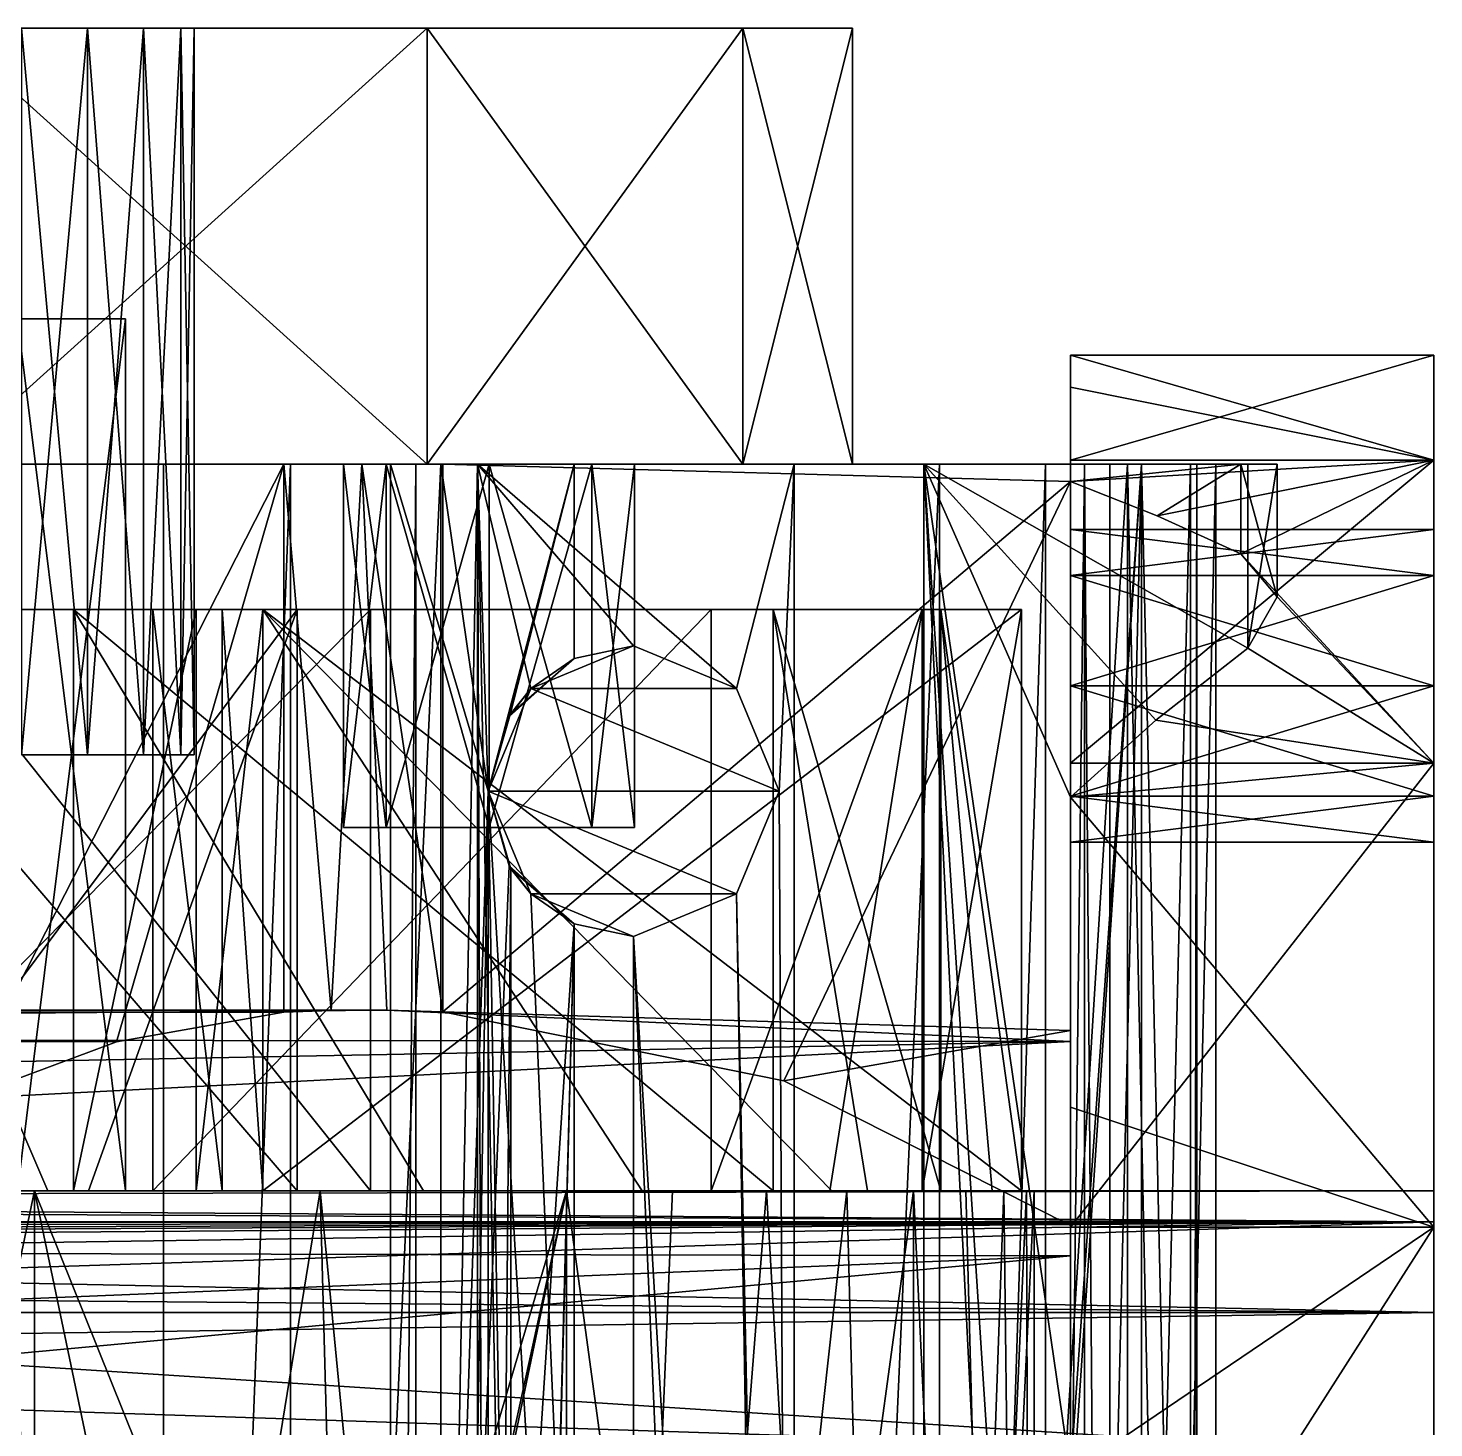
# Model space of a CAD drawing. Extents: x -33.3 to 33, y -1.5 to 54.
# Drawn here: x 13.66 to 33, y 31.74 to 51 of the extents above; entities that cross this region are included whole.
import ezdxf

# ---------------------------------------------------------------- set-up
doc = ezdxf.new("R2010")
doc.units = 0

msp = doc.modelspace()

# ---------------------------------------------------------------- linework, layer by layer
for points in [[(-19.150269, 51, 16.070335), (-12.5, 51, 21.650635), (19.150269, 51, 16.070335)], [(13.568954, 51, 14.200526), (-19.150269, 51, 16.070335), (19.150269, 51, 16.070335)], [(19.150269, 51, -16.070335), (12.5, 51, -21.650635), (-19.150269, 51, -16.070335)], [(-13.568954, 51, -14.200526), (19.150269, 51, -16.070335), (-19.150269, 51, -16.070335)], [(13.568954, 51, -14.200526), (19.150269, 51, -16.070335), (-13.568954, 51, -14.200526)], [(-12.5, 51, 21.650635), (12.5, 51, 21.650635), (19.150269, 51, 16.070335)], [(12.009876, 51, 5.783105), (23.492453, 51, 8.549452), (25, 51)], [(12.009876, 51, 5.783105), (25, 51), (13.330069, 51)], [(13.568954, 51, 9.453943), (23.492453, 51, 8.549452), (12.009876, 51, 5.783105)], [(12.009876, 51, -5.783105), (13.330069, 51), (23.492453, 51, -8.549452)], [(13.568954, 51, -9.453943), (12.009876, 51, -5.783105), (23.492453, 51, -8.549452)], [(19.150269, 51, -16.070335), (12.500684, 45, -21.650019), (12.5, 51, -21.650635)], [(12.5, 51, 21.650635), (12.500684, 45, 21.650019), (19.150482, 45, 16.070379)], [(12.5, 51, 21.650635), (19.150482, 45, 16.070379), (19.150269, 51, 16.070335)], [(19.150269, 51, -16.070335), (19.150482, 45, -16.070379), (12.500684, 45, -21.650019)], [(13.330069, 51), (25, 51), (23.492453, 51, -8.549452)], [(13.568954, 51, 9.453943), (14.477986, 51, 9.634615), (23.492453, 51, 8.549452)], [(14.477986, 51, 14.019855), (13.568954, 51, 14.200526), (19.150269, 51, 16.070335)], [(13.568954, 51, -14.200526), (14.477986, 51, -14.019855), (19.150269, 51, -16.070335)], [(14.477986, 51, -9.634615), (13.568954, 51, -9.453943), (23.492453, 51, -8.549452)], [(14.47613, 41, -14.020373), (14.477986, 51, -14.019855), (13.568954, 51, -14.200526)], [(14.47613, 41, -14.020373), (13.568954, 51, -14.200526), (13.568954, 41, -14.200893)], [(13.568954, 41, -9.453576), (13.568954, 51, -9.453943), (14.477986, 51, -9.634615)], [(13.568954, 41, -9.453576), (14.477986, 51, -9.634615), (14.47613, 41, -9.634096)], [(14.47613, 41, 9.634096), (14.477986, 51, 9.634615), (13.568954, 51, 9.453943)], [(14.47613, 41, 9.634096), (13.568954, 51, 9.453943), (13.568954, 41, 9.453576)], [(13.568954, 41, 14.200893), (13.568954, 51, 14.200526), (14.477986, 51, 14.019855)], [(13.568954, 41, 14.200893), (14.477986, 51, 14.019855), (14.47613, 41, 14.020373)], [(15.247005, 41, -13.505285), (14.477986, 51, -14.019855), (14.47613, 41, -14.020373)], [(14.47613, 41, -9.634096), (14.477986, 51, -9.634615), (15.246624, 51, -10.148336)], [(14.47613, 41, -9.634096), (15.246624, 51, -10.148336), (15.247005, 41, -10.149184)], [(15.247005, 41, 10.149184), (14.477986, 51, 9.634615), (14.47613, 41, 9.634096)], [(14.47613, 41, 14.020373), (14.477986, 51, 14.019855), (15.246624, 51, 13.506133)], [(14.47613, 41, 14.020373), (15.246624, 51, 13.506133), (15.247005, 41, 13.505285)], [(14.477986, 51, 14.019855), (19.150269, 51, 16.070335), (23.492453, 51, 8.549452)], [(14.477986, 51, 9.634615), (15.246624, 51, 10.148336), (23.492453, 51, 8.549452)], [(15.246624, 51, 13.506133), (14.477986, 51, 14.019855), (23.492453, 51, 8.549452)], [(14.477986, 51, -14.019855), (15.246624, 51, -13.506133), (19.150269, 51, -16.070335)], [(15.246624, 51, -10.148336), (14.477986, 51, -9.634615), (23.492453, 51, -8.549452)], [(15.247005, 41, -13.505285), (15.246624, 51, -13.506133), (14.477986, 51, -14.019855)], [(15.247005, 41, 10.149184), (15.246624, 51, 10.148336), (14.477986, 51, 9.634615)], [(15.246624, 51, 10.148336), (15.761839, 51, 10.919501), (23.492453, 51, 8.549452)], [(15.761839, 51, 12.734968), (15.246624, 51, 13.506133), (23.492453, 51, 8.549452)], [(15.246624, 51, -13.506133), (15.761839, 51, -12.734968), (19.150269, 51, -16.070335)], [(15.761839, 51, -10.919501), (15.246624, 51, -10.148336), (23.492453, 51, -8.549452)], [(15.762093, 41, -12.73441), (15.761839, 51, -12.734968), (15.246624, 51, -13.506133)], [(15.762093, 41, -12.73441), (15.246624, 51, -13.506133), (15.247005, 41, -13.505285)], [(15.247005, 41, -10.149184), (15.246624, 51, -10.148336), (15.761839, 51, -10.919501)], [(15.762093, 41, 10.920059), (15.761839, 51, 10.919501), (15.246624, 51, 10.148336)], [(15.762093, 41, 10.920059), (15.246624, 51, 10.148336), (15.247005, 41, 10.149184)], [(15.247005, 41, 13.505285), (15.246624, 51, 13.506133), (15.761839, 51, 12.734968)], [(15.247005, 41, -10.149184), (15.761839, 51, -10.919501), (15.762093, 41, -10.920059)], [(15.247005, 41, 13.505285), (15.761839, 51, 12.734968), (15.762093, 41, 12.73441)], [(15.761839, 51, 10.919501), (15.942613, 51, 11.827234), (23.492453, 51, 8.549452)], [(15.761839, 51, 12.734968), (23.492453, 51, 8.549452), (15.942613, 51, 11.827234)], [(15.761839, 51, -10.919501), (23.492453, 51, -8.549452), (19.150269, 51, -16.070335)], [(15.761839, 51, -12.734968), (15.942613, 51, -11.827234), (19.150269, 51, -16.070335)], [(15.761839, 51, -10.919501), (19.150269, 51, -16.070335), (15.942613, 51, -11.827234)], [(15.942613, 41, -11.827234), (15.942613, 51, -11.827234), (15.761839, 51, -12.734968)], [(15.762093, 41, -10.920059), (15.761839, 51, -10.919501), (15.942613, 51, -11.827234)], [(15.762093, 41, -12.73441), (15.942613, 41, -11.827234), (15.761839, 51, -12.734968)], [(15.942613, 41, 11.827234), (15.942613, 51, 11.827234), (15.761839, 51, 10.919501)], [(15.762093, 41, 12.73441), (15.761839, 51, 12.734968), (15.942613, 51, 11.827234)], [(15.762093, 41, 10.920059), (15.942613, 41, 11.827234), (15.761839, 51, 10.919501)], [(15.762093, 41, -10.920059), (15.942613, 51, -11.827234), (15.942613, 41, -11.827234)], [(15.762093, 41, 12.73441), (15.942613, 51, 11.827234), (15.942613, 41, 11.827234)], [(23.492453, 51, -8.549452), (19.150482, 45, -16.070379), (19.150269, 51, -16.070335)], [(19.150269, 51, 16.070335), (19.150482, 45, 16.070379), (23.492207, 45, 8.550109)], [(19.150269, 51, 16.070335), (23.492207, 45, 8.550109), (23.492453, 51, 8.549452)], [(23.492453, 51, -8.549452), (23.492207, 45, -8.550109), (19.150482, 45, -16.070379)], [(25, 51), (25, 45), (23.492207, 45, -8.550109)], [(23.492453, 51, 8.549452), (23.492207, 45, 8.550109), (25, 45)], [(23.492453, 51, -8.549452), (25, 51), (23.492207, 45, -8.550109)], [(23.492453, 51, 8.549452), (25, 45), (25, 51)], [(9.525663, 47, -5.500883), (13.51442, 47, -6.507587), (15, 47)], [(11, 47), (9.525663, 47, -5.500883), (15, 47)], [(11, 47), (15, 47), (13.51442, 47, 6.507587)], [(13.51442, 47, -6.507587), (13.51405, 35, -6.508541), (15, 35)], [(15, 47), (15, 35), (13.51405, 35, 6.508541)], [(15, 47), (13.51405, 35, 6.508541), (13.51442, 47, 6.507587)], [(13.51442, 47, -6.507587), (15, 35), (15, 47)], [(28, 45.053036, 41.377598), (28, 46.5, 33.170441), (28, 46.060459, 28.598482)], [(33, 45.053036, 24.963285), (28, 46.060459, 28.598482), (28, 46.5, 33.170441)], [(33, 46.5, 33.170441), (28, 46.5, 33.170441), (28, 45.053036, 41.377598)], [(33, 45.053036, 24.963285), (28, 46.5, 33.170441), (33, 46.5, 33.170441)], [(33, 45.053036, 41.377598), (33, 46.5, 33.170441), (28, 45.053036, 41.377598)], [(33, 43.469589, 31.649736), (33, 45.053036, 24.963285), (33, 46.5, 33.170441)], [(33, 44.099998, 33.170441), (33, 46.5, 33.170441), (33, 45.053036, 41.377598)], [(33, 43.469589, 31.649736), (33, 46.5, 33.170441), (33, 44.099998, 33.170441)], [(28, 45.053036, 41.377598), (28, 46.060459, 28.598482), (28, 44.760502, 24.199926)], [(33, 45.053036, 24.963285), (28, 44.760502, 24.199926), (28, 46.060459, 28.598482)], [(-33.298752, 45, 28.192495), (20, 45, 24.999691), (-20, 45, 24.999691)], [(-33.298752, 45, 28.192495), (-24.175133, 45, 27.709982), (20, 45, 24.999691)], [(-24.175133, 45, 27.709982), (-12.718772, 45, 27.170441), (20, 45, 24.999691)], [(-4.340035, 45, -24.620281), (20, 45, -24.999691), (-20, 45, -24.999691)], [(4.340035, 45, 24.620281), (-20, 45, 24.999691), (20, 45, 24.999691)], [(12.718772, 45, -27.170441), (-20, 45, -24.999691), (20, 45, -24.999691)], [(-12.718772, 45, 27.170441), (12.718772, 45, 27.170441), (20, 45, 24.999691)], [(20, 45, -24.999691), (-4.340035, 45, -24.620281), (4.340035, 45, -24.620281)], [(18.586428, 45, -24.414608), (4.340035, 45, -24.620281), (12.500684, 45, -21.650019)], [(18.586428, 45, -24.414608), (20, 45, -24.999691), (4.340035, 45, -24.620281)], [(18, 45, 23), (12.500684, 45, 21.650019), (4.340035, 45, 24.620281)], [(18.586428, 45, 24.414608), (18, 45, 23), (4.340035, 45, 24.620281)], [(20, 45, 24.999691), (18.586428, 45, 24.414608), (4.340035, 45, 24.620281)], [(18.586428, 45, -21.585392), (12.500684, 45, -21.650019), (19.150482, 45, -16.070379)], [(18, 45, -23), (18.586428, 45, -24.414608), (12.500684, 45, -21.650019)], [(18.586428, 45, -21.585392), (18, 45, -23), (12.500684, 45, -21.650019)], [(30.438911, 45, 19.857996), (19.150482, 45, 16.070379), (12.500684, 45, 21.650019)], [(18.586428, 45, 21.585392), (20, 45, 21.000309), (12.500684, 45, 21.650019)], [(30.438911, 45, 19.857996), (12.500684, 45, 21.650019), (20, 45, 21.000309)], [(18, 45, 23), (18.586428, 45, 21.585392), (12.500684, 45, 21.650019)], [(12.718772, 45, -27.170441), (15.520391, 0, -30.223331), (12.718772, 0, -27.170441)], [(15.520391, 45, -30.223331), (15.520391, 0, -30.223331), (12.718772, 45, -27.170441)], [(30.344917, 45, 22.04801), (20, 45, 24.999691), (12.718772, 45, 27.170441)], [(21.172041, 45, -30.465899), (12.718772, 45, -27.170441), (20, 45, -24.999691)], [(30.344917, 45, 22.04801), (12.718772, 45, 27.170441), (17.176922, 45, 32.028435)], [(12.718772, 36.247726, 27.170441), (17.176922, 45, 32.028435), (12.718772, 45, 27.170441)], [(14.875453, 37.048977, 29.52055), (17.176922, 45, 32.028435), (12.718772, 36.247726, 27.170441)], [(21.172041, 45, -30.465899), (15.520391, 45, -30.223331), (12.718772, 45, -27.170441)], [(14.875453, 37.048977, 29.52055), (17.176922, 37.456463, 32.028435), (17.176922, 45, 32.028435)], [(17.267021, 45, -31.3342), (17.267021, 0, -31.3342), (15.520391, 0, -30.223331)], [(17.267021, 45, -31.3342), (15.520391, 0, -30.223331), (15.520391, 45, -30.223331)], [(21.172041, 45, -30.465899), (17.267021, 45, -31.3342), (15.520391, 45, -30.223331)], [(19.366938, 45, 32.122429), (30.344917, 45, 22.04801), (17.176922, 45, 32.028435)], [(18.252478, 45, 32.528648), (19.366938, 45, 32.122429), (17.176922, 45, 32.028435)], [(17.828568, 37.482754, 32.450817), (18.252478, 45, 32.528648), (17.176922, 45, 32.028435)], [(17.828568, 37.482754, 32.450817), (17.176922, 45, 32.028435), (17.176922, 37.456463, 32.028435)], [(19.336653, 45, -31.423027), (19.336653, 0, -31.423027), (17.267021, 0, -31.3342)], [(19.336653, 45, -31.423027), (17.267021, 0, -31.3342), (17.267021, 45, -31.3342)], [(21.172041, 45, -30.465899), (19.336653, 45, -31.423027), (17.267021, 45, -31.3342)], [(18.594118, 37.485321, 32.505802), (18.252478, 45, 32.528648), (17.828568, 37.482754, 32.450817)], [(18.586107, 40, 21.586107), (18.586428, 45, 21.585392), (18, 45, 23)], [(18, 40, 23), (18, 45, 23), (18.586428, 45, 24.414608)], [(18.586107, 40, 21.586107), (18, 45, 23), (18, 40, 23)], [(18, 40, 23), (18.586428, 45, 24.414608), (18.586107, 40, 24.413893)], [(18.586107, 40, -24.413893), (18.586428, 45, -24.414608), (18, 45, -23)], [(18, 40, -23), (18, 45, -23), (18.586428, 45, -21.585392)], [(18.586107, 40, -24.413893), (18, 45, -23), (18, 40, -23)], [(18, 40, -23), (18.586428, 45, -21.585392), (18.586107, 40, -21.586107)], [(19.366938, 37.463345, 32.122429), (19.366938, 45, 32.122429), (18.252478, 45, 32.528648)], [(18.594118, 37.485321, 32.505802), (19.366938, 37.463345, 32.122429), (18.252478, 45, 32.528648)], [(20, 40, 21), (18.586428, 45, 21.585392), (18.586107, 40, 21.586107)], [(18.586107, 40, 24.413893), (18.586428, 45, 24.414608), (20, 45, 24.999691)], [(18.586107, 40, 24.413893), (20, 45, 24.999691), (20, 40, 25)], [(20, 40, -25), (18.586428, 45, -24.414608), (18.586107, 40, -24.413893)], [(18.586107, 40, -21.586107), (18.586428, 45, -21.585392), (20, 45, -21.000309)], [(18.586107, 40, -21.586107), (20, 45, -21.000309), (20, 40, -21)], [(20, 45, -21.000309), (18.586428, 45, -21.585392), (19.150482, 45, -16.070379)], [(20, 40, 21), (20, 45, 21.000309), (18.586428, 45, 21.585392)], [(20, 40, -25), (20, 45, -24.999691), (18.586428, 45, -24.414608)], [(18.994974, 45, -39.199463), (18.994974, 0, -39.199463), (18.643988, 0, -38.352108)], [(18.643988, 45, -32.785877), (18.643988, 0, -38.352108), (18.643988, 0, -32.785877)], [(18.643988, 45, -38.352108), (18.643988, 0, -38.352108), (18.643988, 45, -32.785877)], [(18.994974, 45, -39.199463), (18.643988, 0, -38.352108), (18.643988, 45, -38.352108)], [(19.99, 40.5, -31.55065), (18.643988, 45, -32.785877), (18.643988, 0, -32.785877)], [(28.19297, 45, -35.556911), (18.643988, 45, -32.785877), (21.172041, 45, -30.465899)], [(19.99, 40.5, -31.55065), (21.172041, 45, -30.465899), (18.643988, 45, -32.785877)], [(27.657938, 45, -37.55368), (18.643988, 45, -38.352108), (18.643988, 45, -32.785877)], [(28.19297, 45, -35.556911), (27.657938, 45, -37.55368), (18.643988, 45, -32.785877)], [(26.196203, 45, -39.015419), (18.994974, 45, -39.199463), (18.643988, 45, -38.352108)], [(27.657938, 45, -37.55368), (26.196203, 45, -39.015419), (18.643988, 45, -38.352108)], [(19.842331, 45, -39.550449), (19.842331, 0, -39.550449), (18.994974, 0, -39.199463)], [(19.842331, 45, -39.550449), (18.994974, 0, -39.199463), (18.994974, 45, -39.199463)], [(24.199434, 45, -39.550449), (19.842331, 45, -39.550449), (18.994974, 45, -39.199463)], [(26.196203, 45, -39.015419), (24.199434, 45, -39.550449), (18.994974, 45, -39.199463)], [(25.980762, 45, -15), (19.150482, 45, -16.070379), (23.492207, 45, -8.550109)], [(29.73951, 45, -19.888279), (20, 45, -21.000309), (19.150482, 45, -16.070379)], [(28.782379, 45, -18.052891), (29.73951, 45, -19.888279), (19.150482, 45, -16.070379)], [(25.980762, 45, -15), (28.782379, 45, -18.052891), (19.150482, 45, -16.070379)], [(25.980762, 45, 15), (23.492207, 45, 8.550109), (19.150482, 45, 16.070379)], [(30.438911, 45, 19.857996), (25.980762, 45, 15), (19.150482, 45, 16.070379)], [(19.99, 40.5, -31.217707), (19.336653, 0, -31.423027), (19.336653, 45, -31.423027)], [(19.99, 40.5, -31.217707), (19.336653, 45, -31.423027), (21.172041, 45, -30.465899)], [(28, 44.760502, 24.199926), (30.344917, 45, 22.04801), (19.366938, 45, 32.122429)], [(28, 44.760502, 24.199926), (19.366938, 45, 32.122429), (19.366938, 37.463345, 32.122429)], [(19.99, 4.5, -39.550449), (19.842331, 0, -39.550449), (19.842331, 45, -39.550449)], [(23.403574, 41.914608, -39.550449), (19.842331, 45, -39.550449), (24.199434, 45, -39.550449)], [(20.576427, 41.914608, -39.550449), (19.99, 40.5, -39.550449), (19.842331, 45, -39.550449)], [(20.576427, 5.914608, -39.550449), (19.842331, 45, -39.550449), (19.99, 40.5, -39.550449)], [(21.99, 42.499691, -39.550449), (20.576427, 41.914608, -39.550449), (19.842331, 45, -39.550449)], [(23.403574, 41.914608, -39.550449), (21.99, 42.499691, -39.550449), (19.842331, 45, -39.550449)], [(20.576427, 5.914608, -39.550449), (19.99, 4.5, -39.550449), (19.842331, 45, -39.550449)], [(20.291439, 41.555885, -31.078739), (19.99, 40.5, -31.217707), (21.172041, 45, -30.465899)], [(19.99, 40.5, -31.55065), (20.275215, 41.529026, -31.28891), (21.172041, 45, -30.465899)], [(30.845131, 45, 20.972454), (20, 45, 21.000309), (21.413572, 45, 21.585392)], [(21.413893, 40, 21.586107), (21.413572, 45, 21.585392), (20, 45, 21.000309)], [(30.845131, 45, 20.972454), (30.438911, 45, 19.857996), (20, 45, 21.000309)], [(21.413893, 40, 21.586107), (20, 45, 21.000309), (20, 40, 21)], [(30.344917, 45, 22.04801), (21.413572, 45, 24.414608), (20, 45, 24.999691)], [(20, 40, 25), (20, 45, 24.999691), (21.413572, 45, 24.414608)], [(20, 40, 25), (21.413572, 45, 24.414608), (21.413893, 40, 24.413893)], [(28.19297, 45, -35.556911), (20, 45, -24.999691), (21.413572, 45, -24.414608)], [(21.413893, 40, -24.413893), (21.413572, 45, -24.414608), (20, 45, -24.999691)], [(28.19297, 45, -35.556911), (21.172041, 45, -30.465899), (20, 45, -24.999691)], [(21.413893, 40, -24.413893), (20, 45, -24.999691), (20, 40, -25)], [(29.650682, 45, -21.957912), (21.413572, 45, -21.585392), (20, 45, -21.000309)], [(20, 40, -21), (20, 45, -21.000309), (21.413572, 45, -21.585392)], [(29.73951, 45, -19.888279), (29.650682, 45, -21.957912), (20, 45, -21.000309)], [(20, 40, -21), (21.413572, 45, -21.585392), (21.413893, 40, -21.586107)], [(20.275215, 41.529026, -31.28891), (21.172041, 42.325089, -30.465899), (21.172041, 45, -30.465899)], [(21.172041, 42.325089, -30.465899), (20.291439, 41.555885, -31.078739), (21.172041, 45, -30.465899)], [(30.344917, 45, 22.04801), (21.413572, 45, 21.585392), (22, 45, 23)], [(22, 40, 23), (22, 45, 23), (21.413572, 45, 21.585392)], [(30.344917, 45, 22.04801), (22, 45, 23), (21.413572, 45, 24.414608)], [(21.413893, 40, 24.413893), (21.413572, 45, 24.414608), (22, 45, 23)], [(30.344917, 45, 22.04801), (30.845131, 45, 20.972454), (21.413572, 45, 21.585392)], [(21.413893, 40, 21.586107), (22, 40, 23), (21.413572, 45, 21.585392)], [(28.19297, 45, -24.022837), (21.413572, 45, -24.414608), (22, 45, -23)], [(22, 40, -23), (22, 45, -23), (21.413572, 45, -24.414608)], [(29.650682, 45, -21.957912), (22, 45, -23), (21.413572, 45, -21.585392)], [(21.413893, 40, -21.586107), (21.413572, 45, -21.585392), (22, 45, -23)], [(28.19297, 45, -24.022837), (28.19297, 45, -35.556911), (21.413572, 45, -24.414608)], [(21.413893, 40, -24.413893), (22, 40, -23), (21.413572, 45, -24.414608)], [(21.413893, 40, 24.413893), (22, 45, 23), (22, 40, 23)], [(21.413893, 40, -21.586107), (22, 45, -23), (22, 40, -23)], [(28.539814, 45, -23.704542), (28.19297, 45, -24.022837), (22, 45, -23)], [(29.650682, 45, -21.957912), (28.539814, 45, -23.704542), (22, 45, -23)], [(23.403574, 41.914608, -39.550449), (24.199434, 45, -39.550449), (23.99, 40.5, -39.550449)], [(28.977903, 45, -7.76409), (23.492207, 45, -8.550109), (25, 45)], [(30, 45, 0.000273), (25, 45), (23.492207, 45, 8.550109)], [(28.977903, 45, -7.76409), (25.980762, 45, -15), (23.492207, 45, -8.550109)], [(28.977703, 45, 7.76484), (30, 45, 0.000273), (23.492207, 45, 8.550109)], [(25.980762, 45, 15), (28.977703, 45, 7.76484), (23.492207, 45, 8.550109)], [(23.99, 40.5, -39.550449), (24.199434, 45, -39.550449), (24.199434, 0, -39.550449)], [(26.196203, 45, -39.015419), (26.196203, 0, -39.015419), (24.199434, 0, -39.550449)], [(26.196203, 45, -39.015419), (24.199434, 0, -39.550449), (24.199434, 45, -39.550449)], [(30, 45, 0.000273), (28.977903, 45, -7.76409), (25, 45)], [(28, 13.884025, 10.770329), (25.980762, 45, 15), (25.980762, 0, 15)], [(28, 4.584758, 17.20034), (25.980762, 0, 15), (25.980762, 45, 15)], [(28.977903, 45, -7.76409), (28.977903, 0, -7.76409), (25.980762, 0, -15)], [(28.782379, 45, -18.052891), (25.980762, 0, -15), (28.782379, 0, -18.052891)], [(25.980762, 45, -15), (25.980762, 0, -15), (28.782379, 45, -18.052891)], [(28.977903, 45, -7.76409), (25.980762, 0, -15), (25.980762, 45, -15)], [(28, 31.115976, 10.770329), (28.977703, 45, 7.76484), (25.980762, 45, 15)], [(30.438911, 42.469448, 19.857996), (25.980762, 45, 15), (30.438911, 45, 19.857996)], [(28, 31.115976, 10.770329), (25.980762, 45, 15), (28, 13.884025, 10.770329)], [(29.172638, 41.477264, 18.478151), (25.980762, 45, 15), (30.438911, 42.469448, 19.857996)], [(28, 40.415241, 17.20034), (28, 4.584758, 17.20034), (25.980762, 45, 15)], [(29.172638, 41.477264, 18.478151), (28, 40.415241, 17.20034), (25.980762, 45, 15)], [(27.657938, 45, -37.55368), (27.657938, 0, -37.55368), (26.196203, 0, -39.015419)], [(27.657938, 45, -37.55368), (26.196203, 0, -39.015419), (26.196203, 45, -39.015419)], [(28.19297, 45, -35.556911), (28.19297, 0, -35.556911), (27.657938, 0, -37.55368)], [(28.19297, 45, -35.556911), (27.657938, 0, -37.55368), (27.657938, 45, -37.55368)], [(33, 45.053036, 24.963285), (29.194426, 44.286758, 23.103809), (28, 44.760502, 24.199926)], [(28, 44.099998, 33.170441), (28, 45.053036, 41.377598), (28, 44.760502, 24.199926)], [(28, 41.950001, 35.320107), (28, 40.886032, 48.595882), (28, 45.053036, 41.377598)], [(33, 45.053036, 41.377598), (28, 45.053036, 41.377598), (28, 40.886032, 48.595882)], [(28, 43.469589, 34.691143), (28, 45.053036, 41.377598), (28, 44.099998, 33.170441)], [(28, 43.469589, 34.691143), (28, 41.950001, 35.320107), (28, 45.053036, 41.377598)], [(33, 45.053036, 41.377598), (28, 40.886032, 48.595882), (33, 40.886032, 48.595882)], [(28, 31.115976, 10.770329), (28.504513, 25.460686, 9.353759), (28.977703, 45, 7.76484)], [(28, 44.760502, 24.199926), (29.194426, 44.286758, 23.103809), (30.344917, 45, 22.04801)], [(28.19297, 45, -24.022837), (28.539814, 0, -23.704542), (28.19297, 0, -24.022837)], [(28.539814, 45, -23.704542), (28.539814, 0, -23.704542), (28.19297, 45, -24.022837)], [(28.19297, 45, -35.556911), (28.19297, 0, -24.022837), (28.19297, 0, -35.556911)], [(28.19297, 45, -24.022837), (28.19297, 0, -24.022837), (28.19297, 45, -35.556911)], [(28.504513, 25.460686, 9.353759), (28.977703, 0, 7.76484), (28.977703, 45, 7.76484)], [(29.650682, 45, -21.957912), (29.650682, 0, -21.957912), (28.539814, 0, -23.704542)], [(29.650682, 45, -21.957912), (28.539814, 0, -23.704542), (28.539814, 45, -23.704542)], [(28.782379, 45, -18.052891), (28.782379, 0, -18.052891), (29.73951, 0, -19.888279)], [(28.782379, 45, -18.052891), (29.73951, 0, -19.888279), (29.73951, 45, -19.888279)], [(28.977703, 45, 7.76484), (28.977703, 0, 7.76484), (30, 0, 0.000273)], [(28.977703, 45, 7.76484), (30, 0, 0.000273), (30, 45, 0.000273)], [(30, 45, 0.000273), (30, 0, 0.000273), (28.977903, 0, -7.76409)], [(30, 45, 0.000273), (28.977903, 0, -7.76409), (28.977903, 45, -7.76409)], [(33, 45.053036, 24.963285), (30.344917, 43.767147, 22.04801), (29.194426, 44.286758, 23.103809)], [(29.194426, 44.286758, 23.103809), (30.344917, 43.767147, 22.04801), (30.344917, 45, 22.04801)], [(29.73951, 45, -19.888279), (29.73951, 0, -19.888279), (29.650682, 0, -21.957912)], [(29.73951, 45, -19.888279), (29.650682, 0, -21.957912), (29.650682, 45, -21.957912)], [(33, 40.886032, 17.744999), (30.344917, 43.767147, 22.04801), (33, 45.053036, 24.963285)], [(30.845058, 43.174492, 20.981699), (30.845131, 45, 20.972454), (30.344917, 45, 22.04801)], [(30.845058, 43.174492, 20.981699), (30.344917, 45, 22.04801), (30.344917, 43.767147, 22.04801)], [(30.438911, 42.469448, 19.857996), (30.438911, 45, 19.857996), (30.845131, 45, 20.972454)], [(30.845058, 43.174492, 20.981699), (30.438911, 42.469448, 19.857996), (30.845131, 45, 20.972454)], [(33, 25.736038, 21.096615), (33, 40.886032, 17.744999), (33, 45.053036, 24.963285)], [(33, 28.74902, 22.344868), (33, 25.736038, 21.096615), (33, 45.053036, 24.963285)], [(33, 31.339573, 24.332615), (33, 28.74902, 22.344868), (33, 45.053036, 24.963285)], [(33, 33.324615, 26.919437), (33, 31.339573, 24.332615), (33, 45.053036, 24.963285)], [(33, 43.469589, 31.649736), (33, 33.324615, 26.919437), (33, 45.053036, 24.963285)], [(33, 31.339573, 42.008266), (33, 45.053036, 41.377598), (33, 40.886032, 48.595882)], [(33, 33.324615, 39.421444), (33, 34.573898, 36.405079), (33, 45.053036, 41.377598)], [(33, 41.950001, 35.320107), (33, 45.053036, 41.377598), (33, 34.573898, 36.405079)], [(33, 31.339573, 42.008266), (33, 33.324615, 39.421444), (33, 45.053036, 41.377598)], [(33, 43.469589, 34.691143), (33, 44.099998, 33.170441), (33, 45.053036, 41.377598)], [(33, 41.950001, 35.320107), (33, 43.469589, 34.691143), (33, 45.053036, 41.377598)], [(24.057238, 36.512611, 27.818172), (28, 44.760502, 24.199926), (19.366938, 37.463345, 32.122429)], [(24.057238, 36.512611, 27.818172), (28, 34.522057, 24.199926), (28, 44.760502, 24.199926)], [(28, 43.469589, 31.649736), (28, 44.760502, 24.199926), (28, 34.522057, 24.199926)], [(28, 43.469589, 31.649736), (28, 44.099998, 33.170441), (28, 44.760502, 24.199926)], [(33, 44.099998, 33.170441), (28, 44.099998, 33.170441), (28, 43.469589, 31.649736)], [(33, 43.469589, 34.691143), (28, 43.469589, 34.691143), (28, 44.099998, 33.170441)], [(33, 43.469589, 34.691143), (28, 44.099998, 33.170441), (33, 44.099998, 33.170441)], [(33, 43.469589, 31.649736), (33, 44.099998, 33.170441), (28, 43.469589, 31.649736)], [(30.845058, 43.174492, 20.981699), (30.344917, 43.767147, 22.04801), (33, 40.886032, 17.744999)], [(28, 41.950001, 31.020773), (28, 43.469589, 31.649736), (28, 34.522057, 24.199926)], [(33, 43.469589, 31.649736), (28, 43.469589, 31.649736), (28, 41.950001, 31.020773)], [(33, 43.469589, 31.649736), (28, 41.950001, 31.020773), (33, 41.950001, 31.020773)], [(33, 41.950001, 35.320107), (28, 41.950001, 35.320107), (28, 43.469589, 34.691143)], [(33, 41.950001, 35.320107), (28, 43.469589, 34.691143), (33, 43.469589, 34.691143)], [(33, 43.469589, 31.649736), (33, 41.950001, 31.020773), (33, 33.324615, 26.919437)], [(30.845058, 43.174492, 20.981699), (33, 40.886032, 17.744999), (30.438911, 42.469448, 19.857996)], [(18.369709, 43, -20.361698), (18.369709, 35, -20.361698), (10.49474, 35, -13.428283)], [(18.369709, 43, -20.361698), (10.49474, 35, -13.428283), (10.49474, 43, -13.428283)], [(10.49474, 43, 13.428283), (10.49474, 35, 13.428283), (13.928207, 35, 17.328014)], [(10.49474, 43, 13.428283), (13.928207, 35, 17.328014), (17.361675, 35, 21.227745)], [(10.49474, 43, 13.428283), (17.361675, 35, 21.227745), (17.361675, 43, 21.227745)], [(11.97898, 43, -24.667896), (18.369709, 43, -20.361698), (10.49474, 43, -13.428283)], [(10.49474, 43, 13.428283), (17.361675, 43, 21.227745), (11.377846, 43, 24.951132)], [(17.361675, 43, 21.227745), (11.378078, 35, 24.951639), (11.377846, 43, 24.951132)], [(17.361675, 43, 21.227745), (14.490004, 35, 23.282713), (11.378078, 35, 24.951639)], [(11.97898, 43, -24.667896), (11.97933, 35, -24.668615), (18.369709, 35, -20.361698)], [(11.97898, 43, -24.667896), (18.369709, 35, -20.361698), (18.369709, 43, -20.361698)], [(14.282125, 43, -9.299421), (14.282125, 35, -9.299421), (19.09646, 35, -11.363852)], [(15.972521, 43, -5.943946), (15.972521, 35, -5.943946), (14.282125, 35, -9.299421)], [(15.972521, 43, -5.943946), (14.282125, 35, -9.299421), (14.282125, 43, -9.299421)], [(14.282125, 43, -9.299421), (19.09646, 35, -11.363852), (23.910797, 35, -13.428283)], [(14.282125, 43, -9.299421), (23.910797, 35, -13.428283), (23.910797, 43, -13.428283)], [(15.972521, 43, -5.943946), (14.282125, 43, -9.299421), (23.910797, 43, -13.428283)], [(17.361675, 43, 21.227745), (17.361675, 35, 21.227745), (14.490004, 35, 23.282713)], [(23.054359, 43, 14.850639), (23.054359, 35, 14.850639), (15.37312, 35, 7.357003)], [(15.37312, 43, 7.357003), (15.37312, 35, 7.357003), (16.327, 35, 4.887314)], [(23.054359, 43, 14.850639), (15.37312, 35, 7.357003), (15.37312, 43, 7.357003)], [(16.327, 43, 4.887314), (15.37312, 43, 7.357003), (16.327, 35, 4.887314)], [(16.327, 43, 4.887314), (23.054359, 43, 14.850639), (15.37312, 43, 7.357003)], [(16.886967, 43, -2.299712), (16.886967, 35, -2.299712), (15.972521, 35, -5.943946)], [(15.972521, 43, -5.943946), (16.886967, 43, -2.299712), (15.972521, 35, -5.943946)], [(15.972521, 43, -5.943946), (23.910797, 43, -13.428283), (16.886967, 43, -2.299712)], [(16.327, 43, 4.887314), (16.327, 35, 4.887314), (16.886967, 35, 2.299712)], [(16.327, 43, 4.887314), (16.886967, 35, 2.299712), (16.886967, 43, 2.299712)], [(16.327, 43, 4.887314), (16.886967, 43, 2.299712), (23.054359, 43, 14.850639)], [(16.886967, 43, 2.299712), (16.886967, 35, 2.299712), (22.106905, 35, 2.299712)], [(16.886967, 43, 2.299712), (22.106905, 35, 2.299712), (24.716873, 35, 2.299712)], [(16.886967, 43, 2.299712), (24.716873, 35, 2.299712), (27.326841, 35, 2.299712)], [(16.886967, 43, 2.299712), (27.326841, 35, 2.299712), (27.326841, 43, 2.299712)], [(27.326841, 43, -2.299712), (27.326841, 35, -2.299712), (16.886967, 35, -2.299712)], [(27.326841, 43, -2.299712), (16.886967, 35, -2.299712), (16.886967, 43, -2.299712)], [(16.886967, 43, 2.299712), (27.326841, 43, 2.299712), (23.054359, 43, 14.850639)], [(26.21587, 43, -8.047269), (27.326841, 43, -2.299712), (16.886967, 43, -2.299712)], [(23.910797, 43, -13.428283), (26.21587, 43, -8.047269), (16.886967, 43, -2.299712)], [(25.960079, 43, 8.837115), (24.691181, 35, 11.932752), (23.054359, 35, 14.850639)], [(25.960079, 43, 8.837115), (23.054359, 35, 14.850639), (23.054359, 43, 14.850639)], [(27.326841, 43, 2.299712), (25.960079, 43, 8.837115), (23.054359, 43, 14.850639)], [(23.910797, 43, -13.428283), (23.910797, 35, -13.428283), (25.208597, 35, -10.796621)], [(23.910797, 43, -13.428283), (25.208597, 35, -10.796621), (26.21587, 35, -8.047269)], [(23.910797, 43, -13.428283), (26.21587, 35, -8.047269), (26.21587, 43, -8.047269)], [(25.960079, 43, 8.837115), (25.960505, 35, 8.83726), (24.691181, 35, 11.932752)], [(27.326841, 43, 2.299712), (25.960505, 35, 8.83726), (25.960079, 43, 8.837115)], [(27.326841, 43, 2.299712), (27.326841, 35, 2.299712), (25.960505, 35, 8.83726)], [(26.21587, 43, -8.047269), (26.21587, 35, -8.047269), (26.924618, 35, -5.206281)], [(26.21587, 43, -8.047269), (26.924618, 35, -5.206281), (27.326841, 35, -2.299712)], [(26.21587, 43, -8.047269), (27.326841, 35, -2.299712), (27.326841, 43, -2.299712)], [(20.576107, 41.913895, -29.550449), (21.172041, 42.325089, -30.465899), (21.99, 42.5, -29.550449)], [(20.576107, 41.913895, -29.550449), (21.99, 42.5, -29.550449), (23.403893, 41.913895, -29.550449)], [(21.99, 42.499691, -39.550449), (21.172041, 42.325089, -30.465899), (20.576427, 41.914608, -39.550449)], [(21.99, 42.5, -29.550449), (21.172041, 42.325089, -30.465899), (21.99, 42.499691, -39.550449)], [(21.99, 42.5, -29.550449), (21.99, 42.499691, -39.550449), (23.403574, 41.914608, -39.550449)], [(21.99, 42.5, -29.550449), (23.403574, 41.914608, -39.550449), (23.403893, 41.913895, -29.550449)], [(33, 40.886032, 17.744999), (29.172638, 41.477264, 18.478151), (30.438911, 42.469448, 19.857996)], [(20.275215, 41.529026, -31.28891), (20.576427, 41.914608, -39.550449), (21.172041, 42.325089, -30.465899)], [(20.576107, 41.913895, -29.550449), (20.291439, 41.555885, -31.078739), (21.172041, 42.325089, -30.465899)], [(19.99, 40.5, -31.55065), (19.99, 40.5, -39.550449), (20.576427, 41.914608, -39.550449)], [(19.99, 40.5, -31.55065), (20.576427, 41.914608, -39.550449), (20.275215, 41.529026, -31.28891)], [(19.99, 40.5, -29.550449), (20.291439, 41.555885, -31.078739), (20.576107, 41.913895, -29.550449)], [(19.99, 40.5, -29.550449), (20.576107, 41.913895, -29.550449), (23.99, 40.5, -29.550449)], [(20.576107, 41.913895, -29.550449), (23.403893, 41.913895, -29.550449), (23.99, 40.5, -29.550449)], [(23.403893, 41.913895, -29.550449), (23.403574, 41.914608, -39.550449), (23.99, 40.5, -39.550449)], [(23.403893, 41.913895, -29.550449), (23.99, 40.5, -39.550449), (23.99, 40.5, -29.550449)], [(28, 40.430408, 31.649736), (28, 41.950001, 31.020773), (28, 34.522057, 24.199926)], [(28, 41.950001, 35.320107), (28, 40.430408, 34.691143), (28, 40.886032, 48.595882)], [(33, 41.950001, 31.020773), (28, 41.950001, 31.020773), (28, 40.430408, 31.649736)], [(33, 41.950001, 31.020773), (28, 40.430408, 31.649736), (33, 40.430408, 31.649736)], [(33, 40.430408, 34.691143), (28, 40.430408, 34.691143), (28, 41.950001, 35.320107)], [(33, 40.430408, 34.691143), (28, 41.950001, 35.320107), (33, 41.950001, 35.320107)], [(33, 41.950001, 35.320107), (33, 34.573898, 36.405079), (33, 35, 33.170441)], [(33, 40.430408, 34.691143), (33, 41.950001, 35.320107), (33, 35, 33.170441)], [(33, 41.950001, 31.020773), (33, 34.573898, 29.935802), (33, 33.324615, 26.919437)], [(33, 41.950001, 31.020773), (33, 40.430408, 31.649736), (33, 34.573898, 29.935802)], [(19.99, 40.5, -29.550449), (19.99, 40.5, -31.217707), (20.291439, 41.555885, -31.078739)], [(33, 40.886032, 17.744999), (28, 40.415241, 17.20034), (29.172638, 41.477264, 18.478151)], [(13.568954, 41, -14.200893), (13.568954, 41, -9.453576), (14.47613, 41, -9.634096)], [(14.47613, 41, -14.020373), (13.568954, 41, -14.200893), (14.47613, 41, -9.634096)], [(13.568954, 41, 9.453576), (13.568954, 41, 14.200893), (14.47613, 41, 14.020373)], [(14.47613, 41, 9.634096), (13.568954, 41, 9.453576), (14.47613, 41, 14.020373)], [(14.47613, 41, -14.020373), (14.47613, 41, -9.634096), (15.247005, 41, -10.149184)], [(15.247005, 41, -13.505285), (14.47613, 41, -14.020373), (15.247005, 41, -10.149184)], [(14.47613, 41, 9.634096), (14.47613, 41, 14.020373), (15.247005, 41, 13.505285)], [(15.247005, 41, 10.149184), (14.47613, 41, 9.634096), (15.247005, 41, 13.505285)], [(15.247005, 41, -13.505285), (15.247005, 41, -10.149184), (15.762093, 41, -10.920059)], [(15.762093, 41, -12.73441), (15.247005, 41, -13.505285), (15.762093, 41, -10.920059)], [(15.247005, 41, 10.149184), (15.247005, 41, 13.505285), (15.762093, 41, 12.73441)], [(15.762093, 41, 10.920059), (15.247005, 41, 10.149184), (15.762093, 41, 12.73441)], [(15.762093, 41, -12.73441), (15.762093, 41, -10.920059), (15.942613, 41, -11.827234)], [(15.762093, 41, 10.920059), (15.762093, 41, 12.73441), (15.942613, 41, 11.827234)], [(33, 34.500996, 12.386789), (28, 40.415241, 17.20034), (33, 40.886032, 17.744999)], [(28, 40.886032, 48.595882), (28, 37.20459, 30.209909), (28, 37.056812, 36.78973)], [(28, 39.799999, 33.170441), (28, 37.20459, 30.209909), (28, 40.886032, 48.595882)], [(28, 34.500996, 53.95409), (28, 40.886032, 48.595882), (28, 37.056812, 36.78973)], [(33, 40.886032, 48.595882), (28, 40.886032, 48.595882), (28, 34.500996, 53.95409)], [(28, 40.430408, 34.691143), (28, 39.799999, 33.170441), (28, 40.886032, 48.595882)], [(33, 40.886032, 48.595882), (28, 34.500996, 53.95409), (33, 34.500996, 53.95409)], [(33, 10.499003, 12.386789), (33, 34.500996, 12.386789), (33, 40.886032, 17.744999)], [(33, 4.113969, 17.744999), (33, 10.499003, 12.386789), (33, 40.886032, 17.744999)], [(33, 25.736038, 21.096615), (33, 4.113969, 17.744999), (33, 40.886032, 17.744999)], [(33, 19.263962, 45.244267), (33, 40.886032, 48.595882), (33, 4.113969, 48.595882)], [(33, 22.5, 50.470772), (33, 4.113969, 48.595882), (33, 40.886032, 48.595882)], [(33, 22.5, 50.470772), (33, 40.886032, 48.595882), (33, 34.500996, 53.95409)], [(33, 28.74902, 43.996014), (33, 31.339573, 42.008266), (33, 40.886032, 48.595882)], [(33, 25.736038, 45.244267), (33, 28.74902, 43.996014), (33, 40.886032, 48.595882)], [(33, 22.5, 45.670101), (33, 25.736038, 45.244267), (33, 40.886032, 48.595882)], [(33, 19.263962, 45.244267), (33, 22.5, 45.670101), (33, 40.886032, 48.595882)], [(20.275284, 39.470852, -31.288845), (19.99, 40.5, -31.55065), (18.643988, 0, -32.785877)], [(19.99, 40.5, -31.217707), (19.99, 4.5, -31.217707), (19.336653, 0, -31.423027)], [(19.99, 40.5, -31.217707), (20.298925, 39.432167, -31.074894), (19.99, 4.5, -31.217707)], [(20.576107, 39.086105, -29.550449), (20.298925, 39.432167, -31.074894), (19.99, 40.5, -31.217707)], [(20.576107, 39.086105, -29.550449), (19.99, 40.5, -31.217707), (19.99, 40.5, -29.550449)], [(21.99, 6.49969, -39.550449), (19.99, 40.5, -39.550449), (20.576427, 39.085392, -39.550449)], [(20.275284, 39.470852, -31.288845), (20.576427, 39.085392, -39.550449), (19.99, 40.5, -39.550449)], [(21.99, 6.49969, -39.550449), (20.576427, 5.914608, -39.550449), (19.99, 40.5, -39.550449)], [(20.275284, 39.470852, -31.288845), (19.99, 40.5, -39.550449), (19.99, 40.5, -31.55065)], [(23.403893, 39.086105, -29.550449), (19.99, 40.5, -29.550449), (23.99, 40.5, -29.550449)], [(23.403893, 39.086105, -29.550449), (20.576107, 39.086105, -29.550449), (19.99, 40.5, -29.550449)], [(23.403574, 39.085392, -39.550449), (23.99, 40.5, -39.550449), (24.199434, 0, -39.550449)], [(23.99, 40.5, -29.550449), (23.99, 40.5, -39.550449), (23.403574, 39.085392, -39.550449)], [(23.403893, 39.086105, -29.550449), (23.99, 40.5, -29.550449), (23.403574, 39.085392, -39.550449)], [(28, 39.799999, 33.170441), (28, 40.430408, 31.649736), (28, 34.522057, 24.199926)], [(33, 40.430408, 31.649736), (28, 40.430408, 31.649736), (28, 39.799999, 33.170441)], [(33, 39.799999, 33.170441), (28, 39.799999, 33.170441), (28, 40.430408, 34.691143)], [(33, 40.430408, 31.649736), (28, 39.799999, 33.170441), (33, 39.799999, 33.170441)], [(33, 39.799999, 33.170441), (28, 40.430408, 34.691143), (33, 40.430408, 34.691143)], [(33, 39.799999, 33.170441), (33, 40.430408, 34.691143), (33, 35, 33.170441)], [(33, 40.430408, 31.649736), (33, 39.799999, 33.170441), (33, 34.573898, 29.935802)], [(28, 40.415241, 17.20034), (28, 31.115976, 10.770329), (28, 13.884025, 10.770329)], [(28, 8.850509, 13.430269), (28, 40.415241, 17.20034), (28, 13.884025, 10.770329)], [(28, 36.14949, 13.430269), (28, 31.115976, 10.770329), (28, 40.415241, 17.20034)], [(28, 8.850509, 13.430269), (28, 4.584758, 17.20034), (28, 40.415241, 17.20034)], [(33, 34.500996, 12.386789), (28, 36.14949, 13.430269), (28, 40.415241, 17.20034)], [(18, 40, 23), (18.586107, 40, 24.413893), (22, 40, 23)], [(21.413893, 40, 21.586107), (18, 40, 23), (22, 40, 23)], [(21.413893, 40, 21.586107), (18.586107, 40, 21.586107), (18, 40, 23)], [(18, 40, -23), (18.586107, 40, -21.586107), (22, 40, -23)], [(21.413893, 40, -24.413893), (18, 40, -23), (22, 40, -23)], [(21.413893, 40, -24.413893), (18.586107, 40, -24.413893), (18, 40, -23)], [(18.586107, 40, 24.413893), (21.413893, 40, 24.413893), (22, 40, 23)], [(18.586107, 40, 24.413893), (20, 40, 25), (21.413893, 40, 24.413893)], [(21.413893, 40, 21.586107), (20, 40, 21), (18.586107, 40, 21.586107)], [(18.586107, 40, -21.586107), (21.413893, 40, -21.586107), (22, 40, -23)], [(18.586107, 40, -21.586107), (20, 40, -21), (21.413893, 40, -21.586107)], [(21.413893, 40, -24.413893), (20, 40, -25), (18.586107, 40, -24.413893)], [(28, 39.799999, 33.170441), (28, 34.522057, 24.199926), (28, 37.20459, 30.209909)], [(33, 39.799999, 33.170441), (33, 35, 33.170441), (33, 34.573898, 29.935802)], [(20.275284, 39.470852, -31.288845), (18.643988, 0, -32.785877), (21.172041, 38.674911, -30.465899)], [(20.275284, 39.470852, -31.288845), (21.172041, 38.674911, -30.465899), (20.576427, 39.085392, -39.550449)], [(20.298925, 39.432167, -31.074894), (20.298916, 5.567819, -31.074898), (19.99, 4.5, -31.217707)], [(20.298925, 39.432167, -31.074894), (21.172041, 38.674911, -30.465899), (20.298916, 5.567819, -31.074898)], [(20.576107, 39.086105, -29.550449), (21.172041, 38.674911, -30.465899), (20.298925, 39.432167, -31.074894)], [(21.99, 38.5, -29.550449), (21.172041, 38.674911, -30.465899), (20.576107, 39.086105, -29.550449)], [(23.403893, 39.086105, -29.550449), (21.99, 38.5, -29.550449), (20.576107, 39.086105, -29.550449)], [(21.99, 38.5, -29.550449), (20.576427, 39.085392, -39.550449), (21.172041, 38.674911, -30.465899)], [(21.99, 6.49969, -39.550449), (20.576427, 39.085392, -39.550449), (21.99, 38.500309, -39.550449)], [(21.99, 38.5, -29.550449), (21.99, 38.500309, -39.550449), (20.576427, 39.085392, -39.550449)], [(23.403893, 39.086105, -29.550449), (23.403574, 39.085392, -39.550449), (21.99, 38.500309, -39.550449)], [(23.403893, 39.086105, -29.550449), (21.99, 38.500309, -39.550449), (21.99, 38.5, -29.550449)], [(23.99, 4.5, -39.550449), (21.99, 38.500309, -39.550449), (23.403574, 39.085392, -39.550449)], [(23.99, 4.5, -39.550449), (23.403574, 39.085392, -39.550449), (24.199434, 0, -39.550449)], [(20.275284, 5.529147, -31.288845), (21.172041, 38.674911, -30.465899), (18.643988, 0, -32.785877)], [(20.275284, 5.529147, -31.288845), (21.172041, 6.325087, -30.465899), (21.172041, 38.674911, -30.465899)], [(21.172041, 38.674911, -30.465899), (21.172041, 6.325087, -30.465899), (20.298916, 5.567819, -31.074898)], [(23.403574, 5.914608, -39.550449), (21.99, 38.500309, -39.550449), (23.99, 4.5, -39.550449)], [(23.403574, 5.914608, -39.550449), (21.99, 6.49969, -39.550449), (21.99, 38.500309, -39.550449)], [(-27.000074, 37.499989, 33.189766), (18.594118, 37.485321, 32.505802), (-18.680254, 37.484482, 32.48772)], [(-27.000074, 37.499989, 33.189766), (-27.000042, 37.120213, 36.524452), (18.594118, 37.485321, 32.505802)], [(-27.000042, 37.120213, 36.524452), (28, 37.056812, 36.78973), (18.594118, 37.485321, 32.505802)], [(18.594118, 37.485321, 32.505802), (17.828568, 37.482754, 32.450817), (-18.680254, 37.484482, 32.48772)], [(17.828568, 37.482754, 32.450817), (-17.911617, 37.483971, 32.475952), (-18.680254, 37.484482, 32.48772)], [(-17.911617, 37.483971, 32.475952), (17.176922, 37.456463, 32.028435), (-17.176922, 37.456463, 32.028435)], [(17.828568, 37.482754, 32.450817), (17.176922, 37.456463, 32.028435), (-17.911617, 37.483971, 32.475952)], [(-17.176922, 37.456463, 32.028435), (14.875453, 37.048977, 29.52055), (4.56595, 37.080864, 29.649307)], [(-17.176922, 37.456463, 32.028435), (17.176922, 37.456463, 32.028435), (14.875453, 37.048977, 29.52055)], [(28, 37.20459, 30.209909), (19.366938, 37.463345, 32.122429), (18.594118, 37.485321, 32.505802)], [(28, 37.056812, 36.78973), (28, 37.20459, 30.209909), (18.594118, 37.485321, 32.505802)], [(28, 37.20459, 30.209909), (24.057238, 36.512611, 27.818172), (19.366938, 37.463345, 32.122429)], [(28, 37.20459, 30.209909), (28, 34.522057, 24.199926), (24.057238, 36.512611, 27.818172)], [(-27.000042, 37.120213, 36.524452), (-27.000008, 36.008472, 39.691269), (28, 37.056812, 36.78973)], [(-27.000008, 36.008472, 39.691269), (-26.999973, 34.220421, 42.531624), (28, 37.056812, 36.78973)], [(-26.999973, 34.220421, 42.531624), (28, 34.105961, 42.672619), (28, 37.056812, 36.78973)], [(14.875453, 37.048977, 29.52055), (12.718772, 36.247726, 27.170441), (4.56595, 37.080864, 29.649307)], [(28, 34.500996, 53.95409), (28, 37.056812, 36.78973), (28, 34.105961, 42.672619)], [(33, 34.500996, 12.386789), (28, 31.115976, 10.770329), (28, 36.14949, 13.430269)], [(-27, 35, 33.170441), (33, 35, 33.170441), (33, 34.573898, 36.405079)], [(-27, 34.886845, 31.492329), (33, 34.573898, 29.935802), (33, 35, 33.170441)], [(-27, 34.886845, 31.492329), (33, 35, 33.170441), (-27, 35, 33.170441)], [(-27, 35, 33.170441), (33, 34.573898, 36.405079), (-27, 34.574043, 36.404457)], [(-27, 34.552063, 29.854156), (33, 34.573898, 29.935802), (-27, 34.886845, 31.492329)], [(4.77397, 35, -27.08239), (4.776402, 0, -27.081764), (13.75, 0, -23.815699)], [(4.77397, 35, -27.08239), (13.75, 0, -23.815699), (9.403885, 35, -25.841955)], [(14.282125, 35, -9.299421), (13.51405, 35, -6.508541), (9.353208, 35, -11.726686)], [(19.09646, 35, -11.363852), (9.353208, 35, -11.726686), (10.49474, 35, -13.428283)], [(19.09646, 35, -11.363852), (14.282125, 35, -9.299421), (9.353208, 35, -11.726686)], [(15.37312, 35, 7.357003), (9.353208, 35, 11.726686), (13.51405, 35, 6.508541)], [(23.054359, 35, 14.850639), (10.49474, 35, 13.428283), (9.353208, 35, 11.726686)], [(15.37312, 35, 7.357003), (23.054359, 35, 14.850639), (9.353208, 35, 11.726686)], [(9.403885, 35, -25.841955), (13.75, 0, -23.815699), (11.623471, 35, -24.922573)], [(13.928207, 35, 17.328014), (10.49474, 35, 13.428283), (22.525848, 35, 15.774435)], [(23.054359, 35, 14.850639), (22.525848, 35, 15.774435), (10.49474, 35, 13.428283)], [(23.910797, 35, -13.428283), (10.49474, 35, -13.428283), (18.369709, 35, -20.361698)], [(23.910797, 35, -13.428283), (19.09646, 35, -11.363852), (10.49474, 35, -13.428283)], [(11.378078, 35, 24.951639), (14.490004, 35, 23.282713), (11.623471, 35, 24.922573)], [(11.623471, 35, -24.922573), (13.75, 0, -23.815699), (13.748703, 35, -23.81609)], [(13.748703, 35, 23.81609), (12.961136, 31.26018, 24.253645), (11.623471, 35, 24.922573)], [(14.490004, 35, 23.282713), (13.748703, 35, 23.81609), (11.623471, 35, 24.922573)], [(11.97933, 35, -24.668615), (11.623471, 35, -24.922573), (13.748703, 35, -23.81609)], [(11.97933, 35, -24.668615), (13.748703, 35, -23.81609), (17.676039, 35, -21.066244)], [(18.369709, 35, -20.361698), (11.97933, 35, -24.668615), (17.676039, 35, -21.066244)], [(13.748703, 35, 23.81609), (16.545494, 28.041313, 21.965805), (12.961136, 31.26018, 24.253645)], [(16.886967, 35, -2.299712), (15, 35), (13.51405, 35, -6.508541)], [(15.972521, 35, -5.943946), (13.51405, 35, -6.508541), (14.282125, 35, -9.299421)], [(15.972521, 35, -5.943946), (16.886967, 35, -2.299712), (13.51405, 35, -6.508541)], [(16.327, 35, 4.887314), (13.51405, 35, 6.508541), (15, 35)], [(16.327, 35, 4.887314), (15.37312, 35, 7.357003), (13.51405, 35, 6.508541)], [(13.748703, 35, -23.81609), (13.75, 0, -23.815699), (21.065294, 0, -17.677368)], [(13.748703, 35, -23.81609), (21.065294, 0, -17.677368), (17.676039, 35, -21.066244)], [(17.676039, 35, 21.066244), (16.545494, 28.041313, 21.965805), (13.748703, 35, 23.81609)], [(17.361675, 35, 21.227745), (17.676039, 35, 21.066244), (13.748703, 35, 23.81609)], [(14.490004, 35, 23.282713), (17.361675, 35, 21.227745), (13.748703, 35, 23.81609)], [(21.066244, 35, 17.676039), (21.065294, 0, 17.677368), (13.75, 0, 23.815699)], [(21.066244, 35, 17.676039), (13.75, 0, 23.815699), (18.064062, 21.231932, 20.734926)], [(13.928207, 35, 17.328014), (21.066244, 35, 17.676039), (17.676039, 35, 21.066244)], [(17.361675, 35, 21.227745), (13.928207, 35, 17.328014), (17.676039, 35, 21.066244)], [(13.928207, 35, 17.328014), (22.525848, 35, 15.774435), (21.066244, 35, 17.676039)], [(27.326841, 35, 2.299712), (15, 35), (27.5, 35)], [(16.886967, 35, -2.299712), (27.5, 35), (15, 35)], [(22.106905, 35, 2.299712), (16.886967, 35, 2.299712), (15, 35)], [(16.327, 35, 4.887314), (15, 35), (16.886967, 35, 2.299712)], [(24.716873, 35, 2.299712), (22.106905, 35, 2.299712), (15, 35)], [(27.326841, 35, 2.299712), (24.716873, 35, 2.299712), (15, 35)], [(17.676039, 35, 21.066244), (17.959654, 24.472614, 20.82707), (16.545494, 28.041313, 21.965805)], [(16.886967, 35, -2.299712), (27.326841, 35, -2.299712), (27.5, 35)], [(17.676039, 35, -21.066244), (21.065294, 0, -17.677368), (21.066244, 35, -17.676039)], [(21.066244, 35, 17.676039), (17.959654, 24.472614, 20.82707), (17.676039, 35, 21.066244)], [(18.369709, 35, -20.361698), (17.676039, 35, -21.066244), (21.066244, 35, -17.676039)], [(21.066244, 35, 17.676039), (18.064062, 21.231932, 20.734926), (17.959654, 24.472614, 20.82707)], [(18.369709, 35, -20.361698), (21.066244, 35, -17.676039), (23.81609, 35, -13.748703)], [(23.910797, 35, -13.428283), (18.369709, 35, -20.361698), (23.81609, 35, -13.748703)], [(21.066244, 35, -17.676039), (21.065294, 0, -17.677368), (25.841698, 0, -9.404397)], [(25.841955, 35, 9.403885), (25.841698, 0, 9.404397), (21.065294, 0, 17.677368)], [(22.525848, 35, 15.774435), (21.065294, 0, 17.677368), (21.066244, 35, 17.676039)], [(23.81609, 35, 13.748703), (21.065294, 0, 17.677368), (22.525848, 35, 15.774435)], [(24.922573, 35, 11.623471), (21.065294, 0, 17.677368), (23.81609, 35, 13.748703)], [(25.841955, 35, 9.403885), (21.065294, 0, 17.677368), (24.922573, 35, 11.623471)], [(21.066244, 35, -17.676039), (25.841698, 0, -9.404397), (23.81609, 35, -13.748703)], [(23.054359, 35, 14.850639), (23.81609, 35, 13.748703), (22.525848, 35, 15.774435)], [(23.054359, 35, 14.850639), (24.691181, 35, 11.932752), (23.81609, 35, 13.748703)], [(23.81609, 35, -13.748703), (25.841698, 0, -9.404397), (24.922573, 35, -11.623471)], [(24.691181, 35, 11.932752), (24.922573, 35, 11.623471), (23.81609, 35, 13.748703)], [(23.910797, 35, -13.428283), (23.81609, 35, -13.748703), (24.922573, 35, -11.623471)], [(25.208597, 35, -10.796621), (23.910797, 35, -13.428283), (24.922573, 35, -11.623471)], [(24.691181, 35, 11.932752), (25.960505, 35, 8.83726), (24.922573, 35, 11.623471)], [(24.922573, 35, -11.623471), (25.841698, 0, -9.404397), (25.841955, 35, -9.403885)], [(25.960505, 35, 8.83726), (25.841955, 35, 9.403885), (24.922573, 35, 11.623471)], [(25.208597, 35, -10.796621), (24.922573, 35, -11.623471), (25.841955, 35, -9.403885)], [(26.21587, 35, -8.047269), (25.208597, 35, -10.796621), (25.841955, 35, -9.403885)], [(25.841955, 35, -9.403885), (25.841698, 0, -9.404397), (27.5, 0)], [(27.5, 35), (27.5, 0), (25.841698, 0, 9.404397)], [(27.08239, 35, 4.77397), (25.841698, 0, 9.404397), (25.841955, 35, 9.403885)], [(27.394474, 35, 2.403049), (25.841698, 0, 9.404397), (27.08239, 35, 4.77397)], [(27.5, 35), (25.841698, 0, 9.404397), (27.394474, 35, 2.403049)], [(25.841955, 35, -9.403885), (27.5, 0), (26.562321, 35, -7.118717)], [(25.960505, 35, 8.83726), (27.08239, 35, 4.77397), (25.841955, 35, 9.403885)], [(26.21587, 35, -8.047269), (25.841955, 35, -9.403885), (26.562321, 35, -7.118717)], [(25.960505, 35, 8.83726), (27.326841, 35, 2.299712), (27.08239, 35, 4.77397)], [(26.924618, 35, -5.206281), (26.21587, 35, -8.047269), (26.562321, 35, -7.118717)], [(26.562321, 35, -7.118717), (27.5, 0), (27.08239, 35, -4.77397)], [(26.924618, 35, -5.206281), (26.562321, 35, -7.118717), (27.08239, 35, -4.77397)], [(26.924618, 35, -5.206281), (27.08239, 35, -4.77397), (27.394474, 35, -2.403049)], [(27.326841, 35, -2.299712), (26.924618, 35, -5.206281), (27.394474, 35, -2.403049)], [(27.08239, 35, -4.77397), (27.5, 0), (27.394474, 35, -2.403049)], [(27.326841, 35, 2.299712), (27.394474, 35, 2.403049), (27.08239, 35, 4.77397)], [(27.326841, 35, 2.299712), (27.5, 35), (27.394474, 35, 2.403049)], [(27.326841, 35, -2.299712), (27.394474, 35, -2.403049), (27.5, 35)], [(27.394474, 35, -2.403049), (27.5, 0), (27.5, 35)], [(-27, 34.574043, 36.404457), (33, 34.573898, 36.405079), (33, 33.324615, 39.421444)], [(-27, 34.574043, 36.404457), (33, 33.324615, 39.421444), (-27, 33.324436, 39.421284)], [(-26.133982, 34.462318, 29.543749), (33, 34.573898, 29.935802), (-27, 34.552063, 29.854156)], [(-26.133982, 34.462318, 29.543749), (-25.277739, 34.364941, 29.236843), (33, 34.573898, 29.935802)], [(-25.277739, 34.364941, 29.236843), (-24.820301, 34.278812, 28.985994), (33, 34.573898, 29.935802)], [(-24.820301, 34.278812, 28.985994), (-24.468899, 34.140236, 28.614689), (33, 34.573898, 29.935802)], [(-24.468899, 34.140236, 28.614689), (-24.174643, 33.724583, 27.669643), (33, 34.573898, 29.935802)], [(-24.174643, 33.724583, 27.669643), (2.497336, 33.581318, 27.386461), (33, 34.573898, 29.935802)], [(2.497336, 33.581318, 27.386461), (33, 33.324615, 26.919437), (33, 34.573898, 29.935802)], [(33, 26.667974, 9.535543), (28, 31.115976, 10.770329), (33, 34.500996, 12.386789)], [(28, 34.500996, 53.95409), (28, 34.105961, 42.672619), (28, 28.921217, 46.726543)], [(28, 26.667974, 56.805336), (28, 34.500996, 53.95409), (28, 28.921217, 46.726543)], [(33, 34.500996, 53.95409), (28, 34.500996, 53.95409), (28, 26.667974, 56.805336)], [(33, 34.500996, 53.95409), (28, 26.667974, 56.805336), (33, 26.667974, 56.805336)], [(33, 18.332026, 9.535543), (33, 26.667974, 9.535543), (33, 34.500996, 12.386789)], [(33, 10.499003, 12.386789), (33, 18.332026, 9.535543), (33, 34.500996, 12.386789)], [(33, 24.01959, 54.141144), (33, 34.500996, 53.95409), (33, 26.667974, 56.805336)], [(33, 24.01959, 54.141144), (33, 24.65, 52.620441), (33, 34.500996, 53.95409)], [(33, 24.01959, 51.099735), (33, 34.500996, 53.95409), (33, 24.65, 52.620441)], [(33, 24.01959, 51.099735), (33, 22.5, 50.470772), (33, 34.500996, 53.95409)], [(-26.999973, 34.220421, 42.531624), (-26.999939, 31.845604, 44.903286), (28, 34.105961, 42.672619)], [(-26.999939, 31.845604, 44.903286), (-26.999908, 29.002962, 46.687523), (28, 34.105961, 42.672619)], [(-26.999908, 29.002962, 46.687523), (28, 28.921217, 46.726543), (28, 34.105961, 42.672619)], [(2.497336, 33.581318, 27.386461), (7.986528, 32.952099, 26.314522), (33, 33.324615, 26.919437)], [(-27, 33.324436, 39.421284), (33, 33.324615, 39.421444), (33, 31.339573, 42.008266)], [(-27, 33.324436, 39.421284), (33, 31.339573, 42.008266), (-27, 31.338835, 42.009274)], [(7.986528, 32.952099, 26.314522), (33, 31.339573, 24.332615), (33, 33.324615, 26.919437)], [(7.986528, 32.952099, 26.314522), (12.961136, 31.26018, 24.253645), (33, 31.339573, 24.332615)]]:
    msp.add_3dface(points)

doc.saveas('drawing.dxf')
